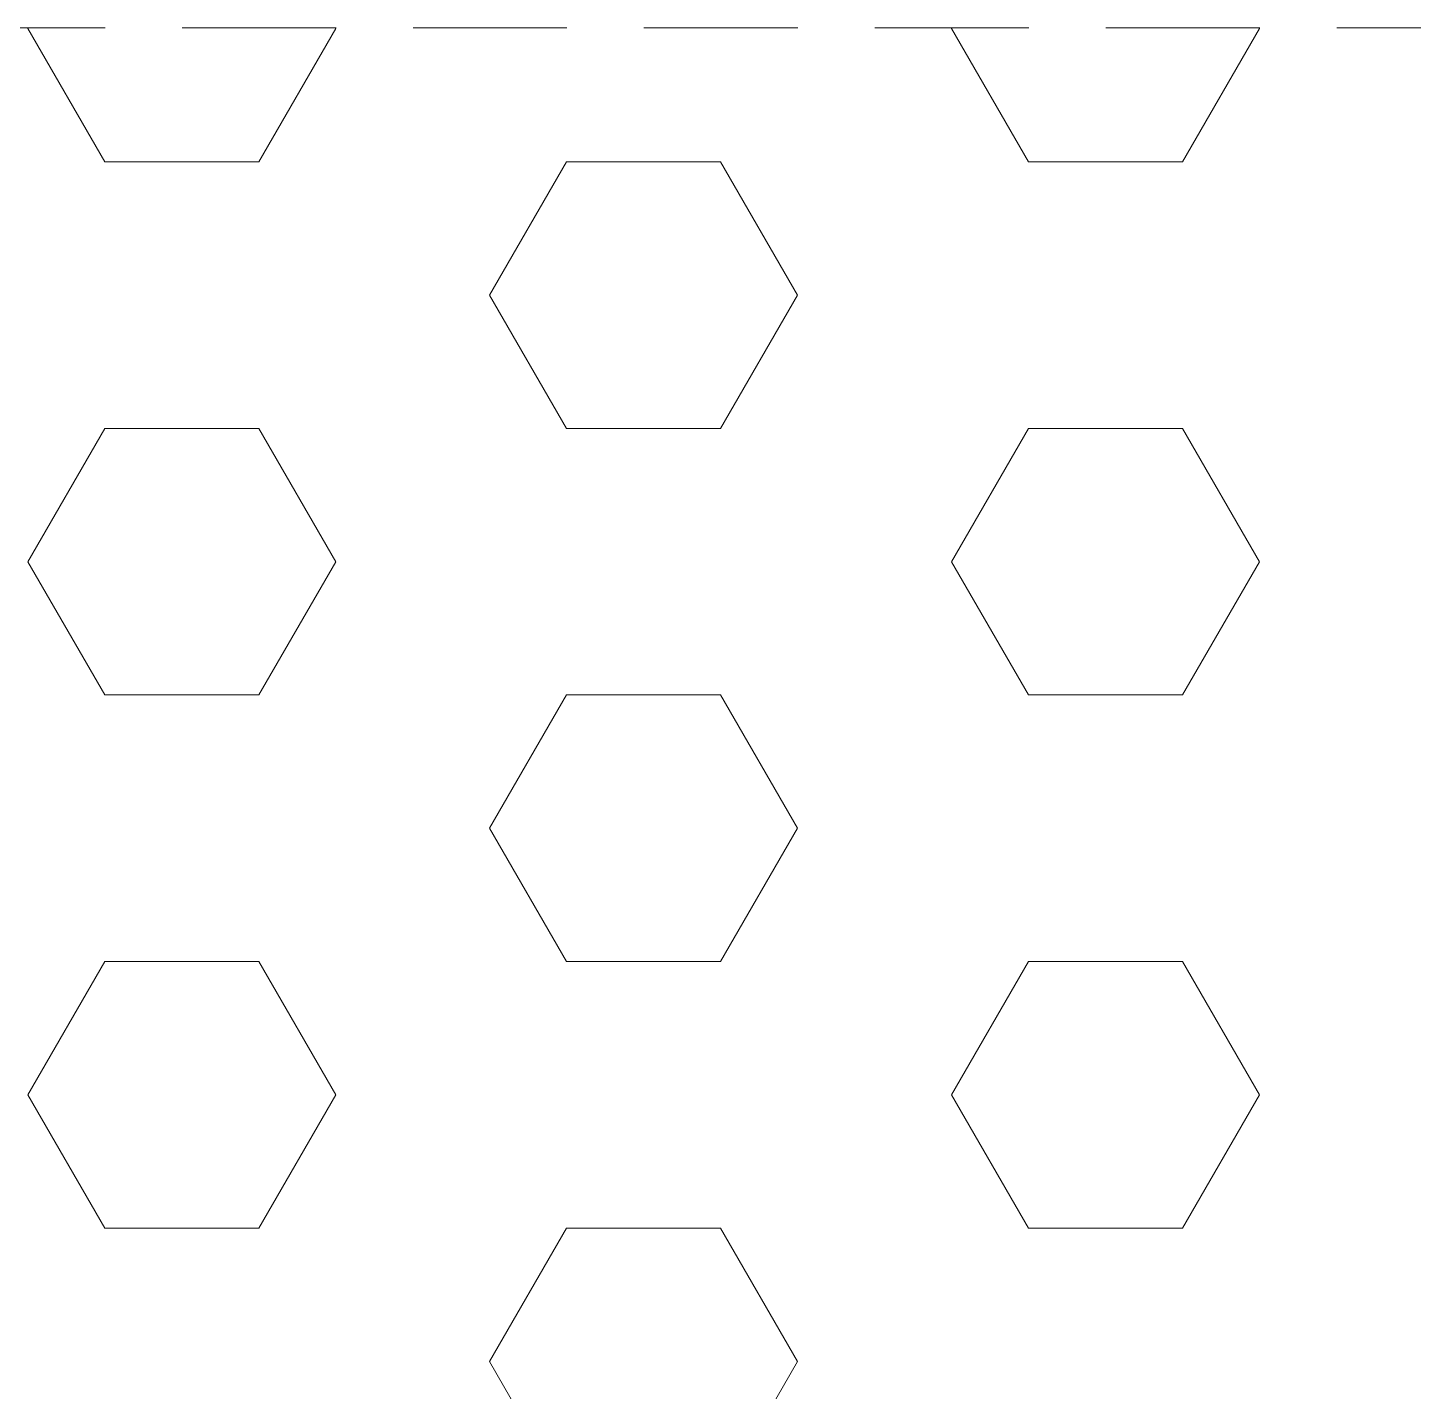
# Model space of a CAD drawing. Header units: millimetres. Extents: x 331487 to 517269, y 198509 to 399936.
# Drawn here: x 395847 to 396972, y 380107 to 381214 of the extents above; entities that cross this region are included whole.
import ezdxf

# ---------------------------------------------------------------- set-up
doc = ezdxf.new("R2010")
doc.units = ezdxf.units.MM
doc.header["$MEASUREMENT"] = 0
doc.linetypes.add('DASHED', pattern=[0.75, 0.5, -0.25])
doc.linetypes.add('DASHED2', pattern=[0.375, 0.25, -0.125])
doc.layers.add('9th_Sunk', color=251, linetype='DASHED', lineweight=5)
doc.layers.add('BEAM', color=1, linetype='Continuous', lineweight=5)

msp = doc.modelspace()

# ---------------------------------------------------------------- linework, layer by layer
at = {"layer": '9th_Sunk', "linetype": 'Continuous'}
for p, q in [((395847.3, 381213.4), (395847.6, 381214)), ((395909.8, 381105.2), (395847.3, 381213.4)), ((396034.8, 381105.2), (396097.3, 381213.4)), ((396097.3, 381213.4), (396097, 381214)), ((396597.3, 381213.4), (396597.6, 381214)), ((396659.8, 381105.2), (396597.3, 381213.4)), ((396784.8, 381105.2), (396847.3, 381213.4)), ((396847.3, 381213.4), (396847, 381214)), ((395909.8, 381105.2), (396034.8, 381105.2)), ((396222.3, 380996.9), (396284.8, 381105.2)), ((396284.8, 381105.2), (396409.8, 381105.2)), ((396472.3, 380996.9), (396409.8, 381105.2)), ((396659.8, 381105.2), (396784.8, 381105.2)), ((396284.8, 380888.7), (396222.3, 380996.9)), ((396409.8, 380888.7), (396472.3, 380996.9)), ((395847.3, 380780.4), (395909.8, 380888.7)), ((395909.8, 380888.7), (396034.8, 380888.7)), ((396097.3, 380780.4), (396034.8, 380888.7)), ((396284.8, 380888.7), (396409.8, 380888.7)), ((396597.3, 380780.4), (396659.8, 380888.7)), ((396659.8, 380888.7), (396784.8, 380888.7)), ((396847.3, 380780.4), (396784.8, 380888.7)), ((395909.8, 380672.2), (395847.3, 380780.4)), ((396034.8, 380672.2), (396097.3, 380780.4)), ((396659.8, 380672.2), (396597.3, 380780.4)), ((396784.8, 380672.2), (396847.3, 380780.4)), ((395909.8, 380672.2), (396034.8, 380672.2)), ((396222.3, 380563.9), (396284.8, 380672.2)), ((396284.8, 380672.2), (396409.8, 380672.2)), ((396472.3, 380563.9), (396409.8, 380672.2)), ((396659.8, 380672.2), (396784.8, 380672.2)), ((396284.8, 380455.7), (396222.3, 380563.9)), ((396409.8, 380455.7), (396472.3, 380563.9)), ((395847.3, 380347.4), (395909.8, 380455.7)), ((395909.8, 380455.7), (396034.8, 380455.7)), ((396097.3, 380347.4), (396034.8, 380455.7)), ((396284.8, 380455.7), (396409.8, 380455.7)), ((396597.3, 380347.4), (396659.8, 380455.7)), ((396659.8, 380455.7), (396784.8, 380455.7)), ((396847.3, 380347.4), (396784.8, 380455.7)), ((395909.8, 380239.1), (395847.3, 380347.4)), ((396034.8, 380239.1), (396097.3, 380347.4)), ((396659.8, 380239.1), (396597.3, 380347.4)), ((396784.8, 380239.1), (396847.3, 380347.4)), ((395909.8, 380239.1), (396034.8, 380239.1)), ((396222.3, 380130.9), (396284.8, 380239.1)), ((396284.8, 380239.1), (396409.8, 380239.1)), ((396472.3, 380130.9), (396409.8, 380239.1)), ((396659.8, 380239.1), (396784.8, 380239.1)), ((396284.8, 380022.6), (396222.3, 380130.9)), ((396409.8, 380022.6), (396472.3, 380130.9))]:
    msp.add_line(p, q, dxfattribs=at)
at = {"layer": 'BEAM', "linetype": 'DASHED2', "ltscale": 500}
msp.add_line((397035.1, 381214), (393820.1, 381214), dxfattribs=at)

doc.saveas('drawing.dxf')
